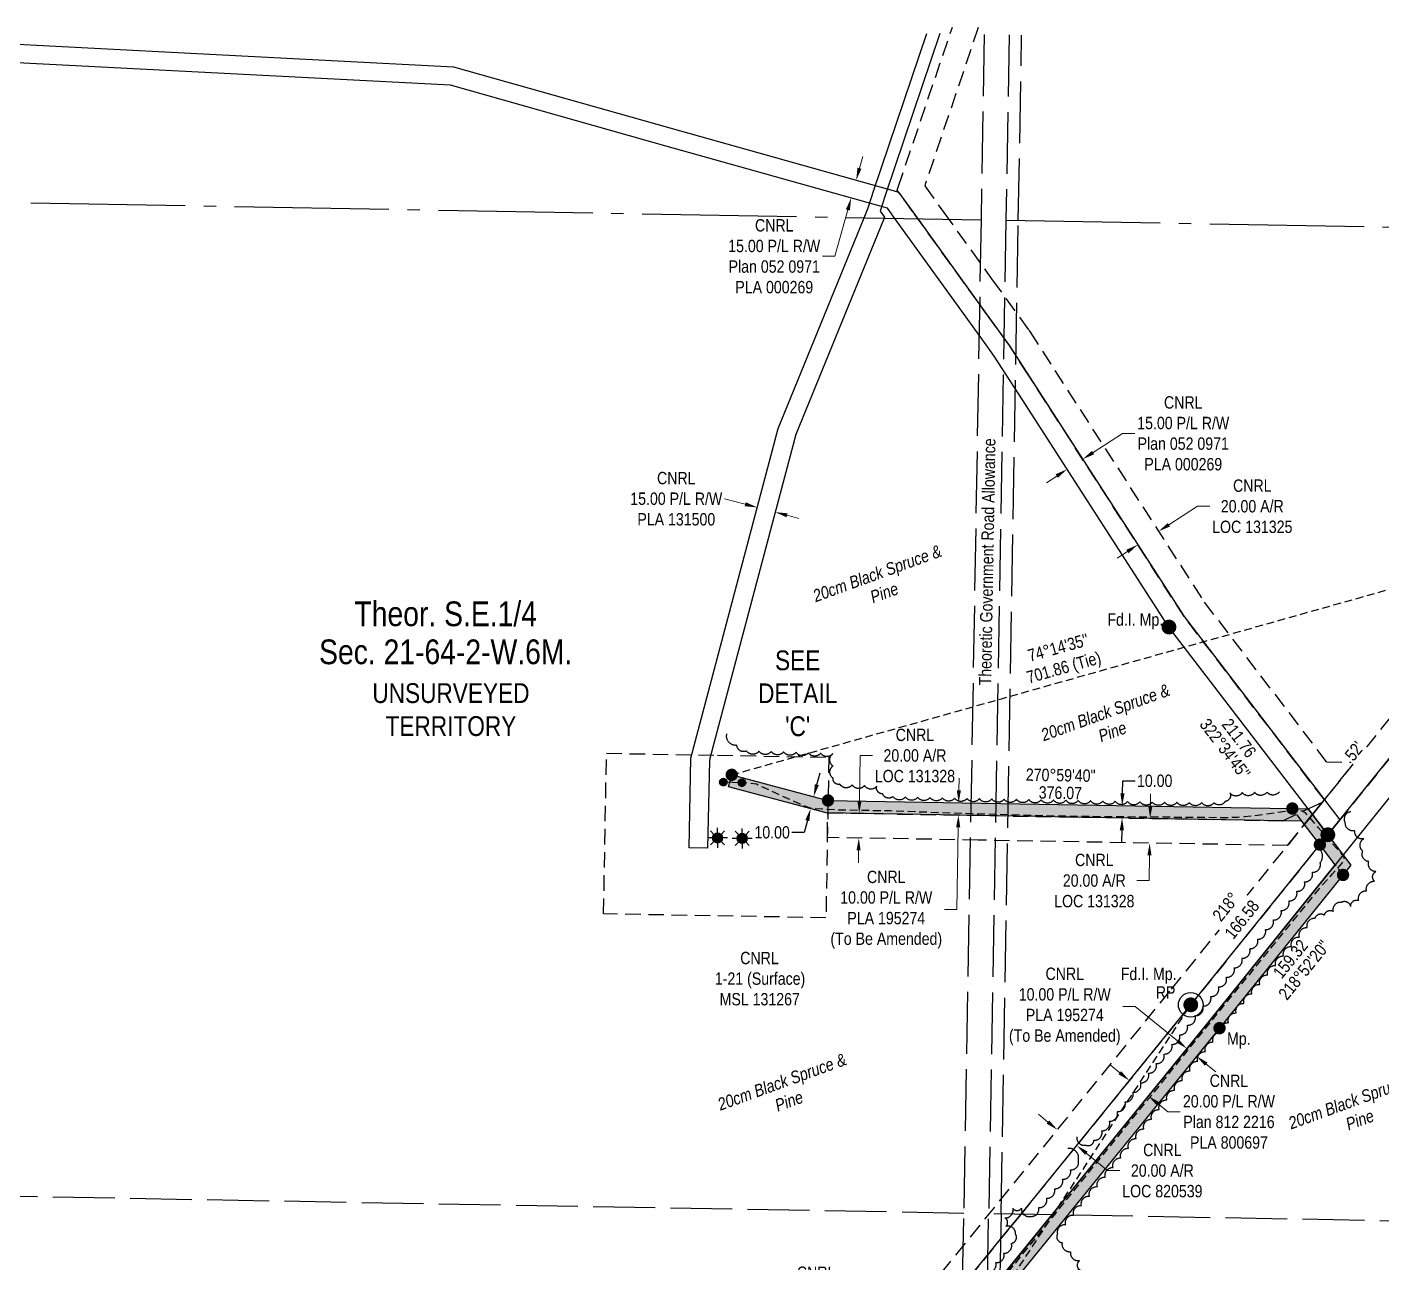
# Model space of a CAD drawing. Extents: x 418366 to 422431, y 6042110 to 6047162.
# Drawn here: x 419869 to 420966, y 6044835 to 6045835 of the extents above; entities that cross this region are included whole.
import ezdxf
from ezdxf.enums import TextEntityAlignment as Align

# ---------------------------------------------------------------- set-up
doc = ezdxf.new("R2010")
doc.units = 0
doc.header["$LTSCALE"] = 5
doc.header["$PDSIZE"] = 0.5
for name, pattern in [('0', [1, 1, 0]), ('foc-ACCESSROAD', [3.75, 2.5, -1.25]), ('foc-QUARTERLINE', [33, 25, -3, 2, -3]), ('foc-TIELINE', [1.875, 1.25, -0.625]), ('foc-TRAV', [1.875, 1.25, -0.625]), ('foc-UNSURVEYED', [12.5, 10, -2.5]), ('UG_PIPE', [1.875, 1.25, -0.625])]:
    doc.linetypes.add(name, pattern=pattern)
doc.layers.get('Defpoints').update_dxf_attribs({"color": 9})
for name, color, linetype in [('35', 37, 'Continuous'), ('AS-PIPE-UG', 44, 'UG_PIPE'), ('AS-SYMBOL', 7, 'Continuous'), ('C-AR', 13, 'foc-ACCESSROAD'), ('C-RW', 13, 'Continuous'), ('C-SYMBOL', 7, 'Continuous'), ('C-WS', 13, 'foc-ACCESSROAD'), ('C-WS-S', 8, 'Continuous'), ('DETAIL-T', 7, 'Continuous'), ('L-BD', 7, 'Continuous'), ('L-BD1', 253, 'Continuous'), ('L-MON', 1, 'Continuous'), ('L-MON-T', 1, 'Continuous'), ('L-QSEC', 8, 'foc-QUARTERLINE'), ('L-ROAD-T', 7, 'Continuous'), ('L-TIE', 7, 'foc-TIELINE'), ('L-UNS-T', 3, 'Continuous'), ('L-USEC', 7, 'foc-UNSURVEYED'), ('P-CROSSINGS', 250, 'Continuous'), ('P-PROPOSED', 10, 'Continuous'), ('P-PROPOSED-H', 21, 'Continuous'), ('P-TRAV', 4, 'foc-TRAV'), ('P-TXT', 4, 'Continuous'), ('T-BUSH', 110, '0'), ('T-BUSH-T', 110, 'Continuous')]:
    doc.layers.add(name, color=color, linetype=linetype)
doc.layers.add('AS-PIPE-AG', color=7, linetype='Continuous', true_color=0x7d00fa)
doc.layers.add('C-AR-T', color=13, linetype='Continuous', lineweight=9)
doc.layers.add('C-RW-T', color=13, linetype='Continuous', lineweight=9)
doc.styles.add('175L', font='ARIALN.TTF', dxfattribs={"height": 20})
doc.styles.add('80', font='ARIALN.TTF', dxfattribs={"height": 10})
doc.styles.add('80CG', font='ARIALN.TTF', dxfattribs={"height": 10})
doc.styles.add('80L', font='ARIALN.TTF', dxfattribs={"height": 10})
doc.styles.add('80LS', font='ARIALNI.TTF', dxfattribs={"height": 10})
doc.styles.get("Standard").update_dxf_attribs({"font": 'ARIALN.TTF'})
doc.dimstyles.new('Compass 5 000', dxfattribs={"dimscale": 5, "dimtxt": 9, "dimasz": 2, "dimexe": 0.2, "dimexo": 0.0625, "dimgap": 0.5, "dimtad": 0, "dimtih": 1, "dimtoh": 1, "dimzin": 0, "dimdsep": 46, "dimtxsty": '80CG', "dimcen": 0.1, "dimse1": 1, "dimse2": 1, "dimclrd": 256, "dimclrt": 256, "dimaunit": 1, "dimadec": 4, "dimazin": 0, "dimtfac": 0.06, "dimtofl": 0, "dimtmove": 0, "dimatfit": 1, "dimfxl": 0.2, "dimtolj": 1, "dimtzin": 0, "dimlwd": -1, "dimarcsym": 0})

# ---------------------------------------------------------------- blocks, each defined once
blk = doc.blocks.new('*D367')
at = {"layer": 'C-AR-T', "transparency": 16777216}
for p, q in [((420793.5, 6045432.5), (420816.7, 6045447.4)), ((420816.7, 6045447.4), (420826.7, 6045447.4)), ((420759.9, 6045410.8), (420751.5, 6045405.4))]:
    blk.add_line(p, q, dxfattribs=at)
for points in [[(420792.6, 6045433.9), (420794.4, 6045431.1), (420785.1, 6045427.1)], [(420759, 6045412.2), (420760.8, 6045409.4), (420768.3, 6045416.3)]]:
    blk.add_solid(points, dxfattribs=at)
at = {"layer": 'Defpoints', "color": 0, "transparency": 16777216}
for p in [(420766.8, 6045455.5), (420750, 6045444.7), (420785.1, 6045427.1)]:
    blk.add_point(p, dxfattribs=at)
at = {"layer": 'C-AR-T', "transparency": 16777216, "insert": (420861, 6045447.4), "char_height": 10, "attachment_point": 5, "style": '80CG'}
blk.add_mtext('\\A1;CNRL\\P20.00 A/R^JLOC 131325', dxfattribs=at)
blk = doc.blocks.new('*D368')
at = {"layer": 'C-AR-T', "transparency": 16777216}
for p, q in [((420543, 6045208.9), (420543.6, 6045245.7)), ((420543.6, 6045245.7), (420553.6, 6045245.7)), ((420542.3, 6045168.9), (420542.1, 6045158.9))]:
    blk.add_line(p, q, dxfattribs=at)
for points in [[(420541.3, 6045209), (420544.6, 6045208.9), (420542.8, 6045198.9)], [(420540.6, 6045169), (420543.9, 6045168.9), (420542.5, 6045178.9)]]:
    blk.add_solid(points, dxfattribs=at)
at = {"layer": 'Defpoints', "color": 0, "transparency": 16777216}
for p in [(420580.8, 6045198.3), (420542.5, 6045178.9), (420580.4, 6045178.3)]:
    blk.add_point(p, dxfattribs=at)
at = {"layer": 'C-AR-T', "transparency": 16777216, "insert": (420587.9, 6045245.7), "char_height": 10, "attachment_point": 5, "style": '80CG'}
blk.add_mtext('\\A1;CNRL\\P20.00 A/R^JLOC 131328', dxfattribs=at)
blk = doc.blocks.new('*D369')
at = {"layer": 'C-AR-T', "transparency": 16777216}
for p, q in [((420778.5, 6045204.8), (420778.6, 6045214.8)), ((420777.8, 6045164.8), (420777.4, 6045144.5)), ((420777.4, 6045144.5), (420767.4, 6045144.5))]:
    blk.add_line(p, q, dxfattribs=at)
for points in [[(420776.8, 6045204.9), (420780.1, 6045204.8), (420778.3, 6045194.8)], [(420776.1, 6045164.9), (420779.4, 6045164.8), (420777.9, 6045174.8)]]:
    blk.add_solid(points, dxfattribs=at)
at = {"layer": 'Defpoints', "color": 0, "transparency": 16777216}
for p in [(420773.5, 6045194.9), (420773.2, 6045174.9), (420777.9, 6045174.8)]:
    blk.add_point(p, dxfattribs=at)
at = {"layer": 'C-AR-T', "transparency": 16777216, "insert": (420733.1, 6045144.5), "char_height": 10, "attachment_point": 5, "style": '80CG'}
blk.add_mtext('\\A1;CNRL\\P20.00 A/R^JLOC 131328', dxfattribs=at)
blk = doc.blocks.new('*D373')
at = {"layer": 'C-AR-T', "transparency": 16777216}
for p, q in [((420695.6, 6044949.1), (420687.8, 6044955.4)), ((420726.6, 6044923.9), (420743.9, 6044909.8)), ((420743.9, 6044909.8), (420753.9, 6044909.8))]:
    blk.add_line(p, q, dxfattribs=at)
for points in [[(420696.6, 6044950.4), (420694.5, 6044947.8), (420703.3, 6044942.8)], [(420727.7, 6044925.2), (420725.6, 6044922.6), (420718.8, 6044930.2)]]:
    blk.add_solid(points, dxfattribs=at)
at = {"layer": 'Defpoints', "color": 0, "transparency": 16777216}
for p in [(420774.7, 6045030.7), (420790.2, 6045018.1), (420703.3, 6044942.8)]:
    blk.add_point(p, dxfattribs=at)
at = {"layer": 'C-AR-T', "transparency": 16777216, "insert": (420788.2, 6044909.8), "char_height": 10, "attachment_point": 5, "style": '80CG'}
blk.add_mtext('\\A1;CNRL\\P20.00 A/R^JLOC 820539', dxfattribs=at)
blk = doc.blocks.new('*D375')
at = {"layer": 'C-RW-T', "transparency": 16777216}
for p, q in [((420543, 6045720.9), (420545.7, 6045730.6)), ((420533.6, 6045687.2), (420523, 6045649.7)), ((420523, 6045649.7), (420513, 6045649.7))]:
    blk.add_line(p, q, dxfattribs=at)
for points in [[(420541.4, 6045721.4), (420544.6, 6045720.5), (420540.3, 6045711.3)], [(420532, 6045687.7), (420535.2, 6045686.8), (420536.3, 6045696.9)]]:
    blk.add_solid(points, dxfattribs=at)
at = {"layer": 'Defpoints', "color": 0, "transparency": 16777216}
for p in [(420507.1, 6045720.6), (420503, 6045706.2), (420536.3, 6045696.9)]:
    blk.add_point(p, dxfattribs=at)
at = {"layer": 'C-RW-T', "transparency": 16777216, "insert": (420474, 6045649.7), "char_height": 10, "attachment_point": 5, "style": '80CG'}
blk.add_mtext('\\A1;CNRL\\P15.00 P/L R/W^JPlan 052 0971\\PPLA 000269', dxfattribs=at)
blk = doc.blocks.new('*D376')
at = {"layer": 'C-RW-T', "transparency": 16777216}
for p, q in [((420450.5, 6045449.1), (420433.8, 6045453.5)), ((420484.4, 6045440.1), (420494, 6045437.6))]:
    blk.add_line(p, q, dxfattribs=at)
for points in [[(420451, 6045450.7), (420450.1, 6045447.5), (420460.2, 6045446.5)], [(420484.8, 6045441.7), (420484, 6045438.5), (420474.7, 6045442.7)]]:
    blk.add_solid(points, dxfattribs=at)
at = {"layer": 'Defpoints', "color": 0, "transparency": 16777216}
for p in [(420474.7, 6045442.7), (420448.3, 6045401.6), (420462.8, 6045397.7)]:
    blk.add_point(p, dxfattribs=at)
at = {"layer": 'C-RW-T', "transparency": 16777216, "insert": (420394.7, 6045453.5), "char_height": 10, "attachment_point": 5, "style": '80CG'}
blk.add_mtext('\\A1;CNRL\\P15.00 P/L R/W^JPLA 131500', dxfattribs=at)
blk = doc.blocks.new('*D377')
at = {"layer": 'C-RW-T', "transparency": 16777216}
for p, q in [((420623.4, 6045217.5), (420623.6, 6045227.5)), ((420622.9, 6045187.5), (420621.7, 6045121)), ((420621.7, 6045121), (420611.7, 6045121))]:
    blk.add_line(p, q, dxfattribs=at)
for points in [[(420621.8, 6045217.5), (420625.1, 6045217.5), (420623.3, 6045207.5)], [(420621.2, 6045187.5), (420624.6, 6045187.5), (420623.1, 6045197.5)]]:
    blk.add_solid(points, dxfattribs=at)
at = {"layer": 'Defpoints', "color": 0, "transparency": 16777216}
for p in [(420564.1, 6045208.5), (420623.3, 6045207.5), (420564, 6045198.5)]:
    blk.add_point(p, dxfattribs=at)
at = {"layer": 'C-RW-T', "transparency": 16777216, "insert": (420564.7, 6045121), "char_height": 10, "attachment_point": 5, "style": '80CG'}
blk.add_mtext('\\A1;CNRL\\P10.00 P/L R/W\\PPLA 195274\\P(To Be Amended)', dxfattribs=at)
blk = doc.blocks.new('*D381')
at = {"layer": 'C-RW-T', "transparency": 16777216}
for p, q in [((420753.7, 6044989), (420745.9, 6044995.3)), ((420784.8, 6044963.8), (420792.5, 6044957.5)), ((420792.5, 6044957.5), (420802.5, 6044957.5))]:
    blk.add_line(p, q, dxfattribs=at)
for points in [[(420754.8, 6044990.3), (420752.7, 6044987.7), (420761.5, 6044982.7)], [(420785.8, 6044965.1), (420783.7, 6044962.5), (420777, 6044970.1)]]:
    blk.add_solid(points, dxfattribs=at)
at = {"layer": 'Defpoints', "color": 0, "transparency": 16777216}
for p in [(420755.8, 6044975.7), (420777, 6044970.1), (420771.3, 6044963.1)]:
    blk.add_point(p, dxfattribs=at)
at = {"layer": 'C-RW-T', "transparency": 16777216, "insert": (420842.1, 6044957.5), "char_height": 10, "attachment_point": 5, "style": '80CG'}
blk.add_mtext('\\A1;CNRL\\P20.00 P/L R/W\\PPlan 812 2216\\PPLA 800697', dxfattribs=at)
blk = doc.blocks.new('GAS')
h = blk.add_hatch(color=255)
h.dxf.hatch_style = 1
edge = h.paths.add_edge_path()
edge.add_arc((0, 0), 0.9, 0, 360)
for p, q in [((-0.81, 0), (-1.62, 0)), ((-0.57, 0.57), (-1.14, 1.14)), ((0, 0.81), (0, 1.62)), ((0.57, 0.57), (1.14, 1.14)), ((1.62, 0), (0.81, 0)), ((-0.57, -0.57), (-1.14, -1.14)), ((0, -0.81), (0, -1.62)), ((1.14, -1.14), (0.57, -0.57))]:
    blk.add_line(p, q)
blk.add_circle((0, 0), 0.8)
blk = doc.blocks.new('fdia')
at = {"color": 255, "const_width": 1}
blk.add_lwpolyline([(-0.5, 0, 1), (0.5, 0, 1)], format="xyb", close=True, dxfattribs=at)
blk = doc.blocks.new('Fdiaa')
blk.add_blockref('fdia', (0, 0))
blk = doc.blocks.new('fdib')
at = {"color": 1, "const_width": 1.6}
blk.add_lwpolyline([(-0.4, 0, 1), (0.4, 0, 1)], format="xyb", close=True, dxfattribs=at)
at = {"color": 1}
blk.add_circle((0, 0), 0.8, dxfattribs=at)
blk = doc.blocks.new('Fdibb')
blk.add_blockref('fdib', (0, 0))
blk = doc.blocks.new('fdicc')
for name in ['Fdibb', 'Fdiaa']:
    blk.add_blockref(name, (0, 0))
blk = doc.blocks.new('FDI')
blk.add_blockref('fdicc', (0, 0))
blk = doc.blocks.new('PLIA')
at = {"color": 255, "const_width": 1}
blk.add_lwpolyline([(-0.5, 0, 1), (0.5, 0, 1)], format="xyb", close=True, dxfattribs=at)
blk = doc.blocks.new('PLIAA')
blk.add_blockref('PLIA', (0, 0))
blk = doc.blocks.new('PLIB')
at = {"color": 1}
blk.add_circle((0, 0), 0.8, dxfattribs=at)
blk = doc.blocks.new('PLIBB')
blk.add_blockref('PLIB', (0, 0))
blk = doc.blocks.new('PLICC')
for name in ['PLIAA', 'PLIBB']:
    blk.add_blockref(name, (0, 0))
blk = doc.blocks.new('PLI')
blk.add_blockref('PLICC', (0, 0))
blk = doc.blocks.new('RISER')
h = blk.add_hatch(color=255)
h.dxf.hatch_style = 1
edge = h.paths.add_edge_path()
edge.add_arc((0, 0), 0.7, 0, 360)
blk.add_hatch(color=13).paths.add_polyline_path([(0.58, -0.15), (-0.58, -0.15, 0.774597)])
at = {"color": 13}
blk.add_line((-0.58, -0.15), (0.58, -0.15), dxfattribs=at)
blk.add_circle((0, 0), 0.6, dxfattribs=at)
blk = doc.blocks.new('*U461')
at = {"layer": '35', "color": 3}
blk.add_circle((0, 0), 10, dxfattribs=at)
at = {"layer": '35', "color": 3, "style": '80'}
blk.add_attdef('RP_001', (-28.3, 5.1), '', height=10, dxfattribs=at)
blk = doc.blocks.new('*D471')
at = {"layer": 'Defpoints', "color": 0, "transparency": 16777216}
for p in [(420755.7, 6045205.2), (420760, 6045205.1), (420759.8, 6045195.1)]:
    blk.add_point(p, dxfattribs=at)
at = {"layer": 'P-TXT', "transparency": 16777216}
for p, q in [((420755.9, 6045215.2), (420756.1, 6045225.2)), ((420756.1, 6045225.2), (420766.1, 6045225.2)), ((420755.4, 6045185.2), (420755.2, 6045175.2))]:
    blk.add_line(p, q, dxfattribs=at)
for points in [[(420754.2, 6045215.2), (420757.6, 6045215.2), (420755.7, 6045205.2)], [(420753.7, 6045185.3), (420757.1, 6045185.2), (420755.6, 6045195.2)]]:
    blk.add_solid(points, dxfattribs=at)
at = {"layer": 'P-TXT', "transparency": 16777216, "insert": (420782, 6045225.2), "char_height": 10, "attachment_point": 5, "style": '80CG'}
blk.add_mtext('\\A1;10.00', dxfattribs=at)
blk = doc.blocks.new('*D472')
at = {"layer": 'Defpoints', "color": 0, "transparency": 16777216}
for p in [(420504.9, 6045212.7), (420502.3, 6045203.1), (420503.4, 6045202.8)]:
    blk.add_point(p, dxfattribs=at)
at = {"layer": 'P-TXT', "transparency": 16777216}
for p, q in [((420508.5, 6045222.1), (420511.1, 6045231.8)), ((420498.2, 6045183.5), (420488.2, 6045183.5)), ((420500.8, 6045193.1), (420498.2, 6045183.5))]:
    blk.add_line(p, q, dxfattribs=at)
for points in [[(420506.9, 6045222.5), (420510.1, 6045221.7), (420505.9, 6045212.4)], [(420499.2, 6045193.5), (420502.4, 6045192.7), (420503.4, 6045202.8)]]:
    blk.add_solid(points, dxfattribs=at)
at = {"layer": 'P-TXT', "transparency": 16777216, "insert": (420472.3, 6045183.5), "char_height": 10, "attachment_point": 5, "style": '80CG'}
blk.add_mtext('\\A1;10.00', dxfattribs=at)
blk = doc.blocks.new('*D484')
at = {"layer": 'C-RW-T', "transparency": 16777216}
for p, q in [((420732.1, 6045490.9), (420756, 6045506.4)), ((420756, 6045506.4), (420766, 6045506.4)), ((420702.7, 6045471.9), (420694.3, 6045466.5))]:
    blk.add_line(p, q, dxfattribs=at)
for points in [[(420731.2, 6045492.3), (420733, 6045489.5), (420723.7, 6045485.5)], [(420701.8, 6045473.3), (420703.6, 6045470.5), (420711.1, 6045477.4)]]:
    blk.add_solid(points, dxfattribs=at)
at = {"layer": 'Defpoints', "color": 0, "transparency": 16777216}
for p in [(420723.7, 6045485.5), (420730.6, 6045474.8), (420718, 6045466.7)]:
    blk.add_point(p, dxfattribs=at)
at = {"layer": 'C-RW-T', "transparency": 16777216, "insert": (420805.1, 6045506.4), "char_height": 10, "attachment_point": 5, "style": '80CG'}
blk.add_mtext('\\A1;CNRL\\P15.00 P/L R/W^JPlan 052 0971\\PPLA 000269', dxfattribs=at)
blk = doc.blocks.new('*D487')
at = {"layer": 'C-RW-T', "transparency": 16777216}
for p, q in [((420766.3, 6045042.6), (420756.3, 6045042.6)), ((420800.4, 6045014.9), (420766.3, 6045042.6)), ((420823.6, 6044996), (420831.4, 6044989.7))]:
    blk.add_line(p, q, dxfattribs=at)
for points in [[(420801.4, 6045016.1), (420799.3, 6045013.6), (420808.1, 6045008.5)], [(420824.7, 6044997.3), (420822.6, 6044994.7), (420815.9, 6045002.3)]]:
    blk.add_solid(points, dxfattribs=at)
at = {"layer": 'Defpoints', "color": 0, "transparency": 16777216}
for p in [(420808.1, 6045008.5), (420806.5, 6045006.6), (420814.3, 6045000.3)]:
    blk.add_point(p, dxfattribs=at)
at = {"layer": 'C-RW-T', "transparency": 16777216, "insert": (420709.2, 6045042.6), "char_height": 10, "attachment_point": 5, "style": '80CG'}
blk.add_mtext('\\A1;CNRL\\P10.00 P/L R/W\\PPLA 195274\\P(To Be Amended)', dxfattribs=at)
blk = doc.blocks.new('*D493')
at = {"layer": 'C-RW-T', "transparency": 16777216}
for p, q in [((420564.9, 6044800.7), (420554.9, 6044800.7)), ((420601.9, 6044770.7), (420564.9, 6044800.7)), ((420625.1, 6044751.7), (420632.9, 6044745.4))]:
    blk.add_line(p, q, dxfattribs=at)
for points in [[(420602.9, 6044772), (420600.8, 6044769.4), (420609.6, 6044764.4)], [(420626.2, 6044753), (420624.1, 6044750.4), (420617.4, 6044758.1)]]:
    blk.add_solid(points, dxfattribs=at)
at = {"layer": 'Defpoints', "color": 0, "transparency": 16777216}
for p in [(420609.6, 6044764.4), (420546, 6044686.1), (420553.8, 6044679.8)]:
    blk.add_point(p, dxfattribs=at)
at = {"layer": 'C-RW-T', "transparency": 16777216, "insert": (420507.9, 6044800.7), "char_height": 10, "attachment_point": 5, "style": '80CG'}
blk.add_mtext('\\A1;CNRL\\P10.00 P/L R/W\\PPLA 195274\\P(To Be Amended)', dxfattribs=at)

msp = doc.modelspace()

# ---------------------------------------------------------------- hatches: boundary and pattern name
at = {"layer": 'P-PROPOSED-H'}
h = msp.add_hatch(color=256, dxfattribs=at)
h.dxf.hatch_style = 1
h.paths.add_polyline_path([(420439.602, 6045230.105), (420517.516, 6045209.352), (420906.144, 6045202.607), (420922.165, 6045181.596), (420940.896, 6045157.116), (420834.474, 6045025.087), (420341.912, 6044419.204), (420341.142, 6044375.925), (420364.57, 6044357.868), (420348.96, 6044338.355), (420341.155, 6044344.599), (420350.407, 6044356.165), (420331.059, 6044371.077), (420331.979, 6044422.82), (420826.706, 6045031.377), (420928.187, 6045157.277), (420915.709, 6045173.587), (420901.133, 6045192.697), (420516.122, 6045199.379), (420437.029, 6045220.446)])

# ---------------------------------------------------------------- linework, layer by layer
at = {"layer": 'AS-PIPE-AG', "flags": 128}
msp.add_lwpolyline([(420447.744, 6045223.718), (420432.739, 6045224.134)], dxfattribs=at)
at = {"layer": 'AS-PIPE-UG', "flags": 128}
msp.add_lwpolyline([(420363.902, 6044455.307), (420439.037, 6044551.059), (420444.171, 6044556.452), (420455.588, 6044569.077), (420470.183, 6044589.425), (420477.025, 6044598.087), (420491.044, 6044615.432), (420523.179, 6044655.117), (420588.308, 6044736.758), (420620.387, 6044775.583), (420669.539, 6044835.309), (420729.324, 6044909.154), (420781.72, 6044973.571), (420842.357, 6045048.551), (420901.473, 6045120.914), (420915.726, 6045138.52), (420926.049, 6045150.029), (420932.049, 6045156.809), (420935.422, 6045161.014), (420935.251, 6045163.859), (420932.648, 6045166.842), (420922.085, 6045178.657), (420916.886, 6045184.491), (420914.392, 6045187.511), (420906.67, 6045196.567), (420904.014, 6045199.429), (420901.242, 6045200.757), (420896.602, 6045201.6), (420870.695, 6045197.946), (420854.376, 6045195.973), (420849.301, 6045195.637), (420839.979, 6045195.312), (420778.256, 6045195.847), (420715.453, 6045196.389), (420634.246, 6045198.479), (420567.717, 6045200.862), (420528.289, 6045201.509), (420514.428, 6045202.2), (420505.832, 6045202.564), (420502.586, 6045203.375), (420499.619, 6045204.538), (420494.981, 6045206.402), (420475.211, 6045215.191), (420459.663, 6045222.534), (420447.831, 6045223.695)], dxfattribs=at)
at = {"layer": 'C-AR'}
for points in [[(420639.16, 6045834.815), (420595.783, 6045706.634), (420611.196, 6045685.281), (420650.528, 6045630.796), (420679.985, 6045589.99), (420680.895, 6045588.729), (420822.118, 6045369.748), (420921.008, 6045240.609), (420943.833, 6045240.329), (420919.32, 6045209.899), (420805.748, 6045358.231), (420679.362, 6045554.204), (420664.372, 6045577.449), (420649.948, 6045597.43), (420586.211, 6045685.723), (420573.535, 6045703.284), (420574.363, 6045705.729), (420618.173, 6045835.187)], [(420254.533, 6044390.232), (420795.625, 6045056.534), (420889.369, 6045172.775), (420909.638, 6045197.88), (420916.182, 6045206.027), (420917.825, 6045208.044), (420919.32, 6045209.899), (420941.553, 6045237.5), (421096.885, 6045430.264), (421156.599, 6045615.875), (421167.006, 6045637.182), (421169.527, 6045672.476), (421172.975, 6045720.729), (421183.689, 6045763.6), (421213.81, 6045802.641), (421264.257, 6045819.836), (421269.31, 6045820.748)], [(421362.766, 6045819.089), (421352.469, 6045815.431), (421269.287, 6045800.422), (421225.963, 6045785.654), (421202.076, 6045754.694), (421192.799, 6045717.569), (421189.552, 6045672.121), (421186.764, 6045633.115), (421175.618, 6045609.746), (421114.79, 6045420.545), (420931.833, 6045193.555), (420922.165, 6045181.596), (420811.165, 6045043.958), (420673.488, 6044874.422), (420663, 6044861.507), (420632.157, 6044823.528)]]:
    msp.add_lwpolyline(points, dxfattribs=at)
msp.add_lwpolyline([(420638.99, 6045177.253), (420516.993, 6045179.373), (420517.34, 6045199.36), (420885.588, 6045192.967), (420906.144, 6045202.607), (420915.429, 6045206.924), (420917.825, 6045208.044), (420916.182, 6045206.027), (420909.638, 6045197.88), (420889.474, 6045172.905), (420638.99, 6045177.253)], close=True, dxfattribs=at)
at = {"layer": 'C-RW'}
for points in [[(420608.145, 6045829.899), (420564.335, 6045700.44), (420563.508, 6045697.995), (420559.728, 6045686.153), (420563.21, 6045681.313), (420562.947, 6045680.669), (420491.349, 6045505.565), (420421.971, 6045243.336), (420421.474, 6045241.46), (420420.082, 6045170.775), (420405.084, 6045171.07), (420406.514, 6045243.571), (420477.097, 6045510.341), (420546.858, 6045680.953), (420550.096, 6045688.876), (420554.747, 6045703.226), (420597.659, 6045830.085)], [(419845.528, 6045822.155), (420214.421, 6045802.978), (420389.537, 6045753.605), (420560.595, 6045705.644), (420570.197, 6045702.923), (420574.674, 6045701.667), (420588.291, 6045682.807), (420645.928, 6045602.978), (420664.471, 6045577.294), (420675.354, 6045560.417), (420805.748, 6045358.231), (420919.32, 6045209.899), (420931.833, 6045193.555), (420922.165, 6045181.596), (420909.638, 6045197.88), (420906.144, 6045202.607), (420793.546, 6045349.693), (420674.885, 6045533.48), (420652.082, 6045568.84), (420645.493, 6045577.967), (420569.557, 6045683.138), (420569.075, 6045683.801), (420565.588, 6045688.638), (420555.956, 6045691.35), (420385.468, 6045739.175), (420211.967, 6045788.092), (419845.265, 6045807.156)], [(421509.116, 6045816.491), (421525.752, 6045803.25), (421513.301, 6045787.614), (421474.004, 6045818.889), (421469.373, 6045822.577), (421454.57, 6045804.324), (421444.329, 6045791.696), (421422.439, 6045764.706), (421415.868, 6045756.603), (421393.979, 6045729.614), (421387.413, 6045721.519), (421354.172, 6045680.533), (421345.102, 6045669.366), (421263.37, 6045568.761), (421189.01, 6045586.093), (421132.675, 6045410.96), (420928.187, 6045157.277), (420826.705, 6045031.382), (420698.744, 6044873.976), (420662.438, 6044829.103), (420631.473, 6044791.228), (420331.979, 6044422.82), (420054.137, 6044081.046), (420008.654, 6044023.476)], [(419993.159, 6044036.082), (420028.737, 6044081.493), (420197.696, 6044288.385), (420236.97, 6044337.64), (420249.921, 6044353.572), (420259.218, 6044365.008), (420632.157, 6044823.528), (420663, 6044861.507), (420673.488, 6044874.422), (420811.165, 6045043.958), (420922.165, 6045181.596), (420931.833, 6045193.555), (421114.79, 6045420.545), (421175.636, 6045609.746), (421255.794, 6045591.058), (421319.728, 6045669.815), (421338.654, 6045693.13), (421389.789, 6045756.182), (421396.355, 6045764.279), (421418.242, 6045791.269), (421424.807, 6045799.373), (421439.671, 6045817.724)]]:
    msp.add_lwpolyline(points, dxfattribs=at)
at = {"layer": 'C-WS'}
msp.add_lwpolyline([(420518.121, 6045244.333), (420515.865, 6045114.412), (420335.887, 6045117.532), (420338.172, 6045247.51), (420412.552, 6045246.204), (420428.008, 6045245.954), (420518.121, 6045244.333)], close=True, dxfattribs=at)
at = {"layer": 'L-QSEC'}
for p, q in [((419872.158, 6045692.94), (420641.436, 6045679.281)), ((420661.54, 6045678.931), (421430.997, 6045665.268))]:
    msp.add_line(p, q, dxfattribs=at)
at = {"layer": 'L-TIE'}
msp.add_line((420439.602, 6045230.105), (421114.76, 6045420.55), dxfattribs=at)
at = {"layer": 'L-TIE', "flags": 128}
msp.add_lwpolyline([(420348.96, 6044338.355), (420811.188, 6045043.986)], dxfattribs=at)
at = {"layer": 'L-USEC'}
for p, q in [((420644.045, 6045829.261), (420641.436, 6045679.281)), ((420664.15, 6045828.904), (420661.54, 6045678.931)), ((420671.593, 6045678.746), (420674.203, 6045828.726)), ((420641.436, 6045679.281), (420627.45, 6044875.236)), ((420661.54, 6045678.932), (420647.554, 6044874.881)), ((420657.606, 6044874.703), (420671.593, 6045678.746)), ((420627.45, 6044875.236), (419823.318, 6044889.455)), ((420613.465, 6044071.192), (420627.45, 6044875.236)), ((420633.569, 6044070.842), (420647.554, 6044874.887)), ((420657.606, 6044874.703), (420643.621, 6044070.661)), ((421451.683, 6044860.662), (420647.554, 6044874.881))]:
    msp.add_line(p, q, dxfattribs=at)
at = {"layer": 'P-PROPOSED', "flags": 128}
msp.add_lwpolyline([(420439.602, 6045230.105), (420517.516, 6045209.352), (420906.144, 6045202.607), (420922.165, 6045181.596), (420940.896, 6045157.116), (420834.474, 6045025.087), (420341.912, 6044419.204), (420341.142, 6044375.925), (420364.57, 6044357.868), (420348.96, 6044338.355), (420341.155, 6044344.599), (420350.407, 6044356.165), (420331.059, 6044371.077), (420331.979, 6044422.82), (420826.706, 6045031.377), (420928.187, 6045157.277), (420915.709, 6045173.587), (420901.133, 6045192.697), (420516.122, 6045199.379), (420437.029, 6045220.446)], close=True, dxfattribs=at)
at = {"layer": 'P-TRAV', "flags": 128}
for points in [[(420901.133, 6045192.697), (420893.407, 6045202.828)], [(420934.468, 6045149.068), (420928.187, 6045157.278)]]:
    msp.add_lwpolyline(points, dxfattribs=at)
at = {"layer": 'T-BUSH', "flags": 128}
for points in [[(420882.846, 6045216.452, -0.52056705), (420872.854, 6045216.194, -0.52056705), (420862.861, 6045215.936, -0.52056705), (420852.869, 6045215.679, -0.52056705), (420842.877, 6045215.421, -0.52056705), (420838.987, 6045208.57, -0.52056705), (420829.978, 6045207.567, -0.52056705), (420819.983, 6045207.669, -0.52056705), (420809.988, 6045207.77, -0.52056705), (420799.993, 6045207.872, -0.52056705), (420789.998, 6045207.973, -0.52056705), (420780.003, 6045208.075, -0.52056705), (420770.01, 6045208.271, -0.52056705), (420760.017, 6045208.481, -0.52056705), (420750.023, 6045208.69, -0.52056705), (420740.03, 6045208.899, -0.52056705), (420730.037, 6045209.108, -0.52056705), (420720.044, 6045209.318, -0.52056705), (420710.05, 6045209.517, -0.52056705), (420700.057, 6045209.706, -0.52056705), (420690.063, 6045209.895, -0.52056705), (420680.069, 6045210.084, -0.52056705), (420670.076, 6045210.273, -0.52056705), (420660.082, 6045210.463, -0.52056705), (420650.088, 6045210.652, -0.52056705), (420640.095, 6045210.841, -0.52056705), (420630.101, 6045211.057, -0.52056705), (420620.109, 6045211.3, -0.52056705), (420610.116, 6045211.542, -0.52056705), (420600.124, 6045211.785, -0.52056705), (420590.131, 6045212.028, -0.52056705), (420580.139, 6045212.271, -0.52056705), (420570.146, 6045212.514, -0.52056705), (420561.723, 6045214.717, -0.52056705), (420557.044, 6045220.857, -0.52056705), (420547.063, 6045221.395, -0.52056705), (420537.082, 6045221.933, -0.52056705), (420527.101, 6045222.47, -0.52056705), (420521.636, 6045227.312, -0.52056705), (420521.579, 6045237.308, -0.52056705), (420521.521, 6045247.303, -0.52056705), (420511.561, 6045247.679, -0.52056705), (420501.572, 6045248.027, -0.52056705), (420491.583, 6045248.375, -0.52056705), (420481.593, 6045248.723, -0.52056705), (420471.604, 6045249.071, -0.52056705), (420461.612, 6045249.322, -0.52056705), (420451.617, 6045249.386, -0.52056705), (420443.721, 6045253.997, -0.52056705), (420435.659, 6045263.335, -0.52056705)], [(420455.781, 6044539.481, -0.52056705), (420462.149, 6044547.185, -0.52056705), (420468.517, 6044554.89, -0.52056705), (420474.885, 6044562.594, -0.52056705), (420481.253, 6044570.299, -0.52056705), (420478.577, 6044577.504, -0.52056705), (420482.17, 6044585.437, -0.52056705), (420488.157, 6044593.436, -0.52056705), (420494.445, 6044601.206, -0.52056705), (420500.733, 6044608.976, -0.52056705), (420507.021, 6044616.745, -0.52056705), (420513.309, 6044624.515, -0.52056705), (420519.598, 6044632.285, -0.52056705), (420525.886, 6044640.055, -0.52056705), (420532.174, 6044647.824, -0.52056705), (420538.478, 6044655.581, -0.52056705), (420544.784, 6044663.336, -0.52056705), (420551.09, 6044671.091, -0.52056705), (420557.397, 6044678.846, -0.52056705), (420563.703, 6044686.601, -0.52056705), (420570.009, 6044694.357, -0.52056705), (420576.315, 6044702.112, -0.52056705), (420582.621, 6044709.867, -0.52056705), (420588.927, 6044717.622, -0.52056705), (420595.233, 6044725.377, -0.52056705), (420601.539, 6044733.132, -0.52056705), (420607.846, 6044740.887, -0.52056705), (420614.152, 6044748.642, -0.52056705), (420620.458, 6044756.398, -0.52056705), (420626.764, 6044764.153, -0.52056705), (420633.172, 6044771.823, -0.52056705), (420639.674, 6044779.415, -0.52056705), (420646.175, 6044787.007, -0.52056705), (420652.677, 6044794.598, -0.52056705), (420659.179, 6044802.19, -0.52056705), (420666.947, 6044796.393, -0.52056705), (420674.756, 6044790.154, -0.52056705), (420682.565, 6044783.915, -0.52056705), (420689.075, 6044791.385, -0.52056705), (420695.573, 6044798.98, -0.52056705), (420702.071, 6044806.575, -0.52056705), (420708.569, 6044814.17, -0.52056705), (420715.067, 6044821.766, -0.52056705), (420721.565, 6044829.361, -0.52056705), (420721.09, 6044836.762, -0.52056705), (420714.181, 6044843.985, -0.52056705), (420707.271, 6044851.207, -0.52056705), (420703.511, 6044858.534, -0.52056705), (420709.928, 6044866.198, -0.52056705), (420716.344, 6044873.862, -0.52056705), (420722.761, 6044881.526, -0.52056705), (420729.177, 6044889.19, -0.52056705), (420735.594, 6044896.854, -0.52056705), (420742.01, 6044904.518, -0.52056705), (420748.324, 6044912.267, -0.52056705), (420754.55, 6044920.086, -0.52056705), (420760.776, 6044927.906, -0.52056705), (420767.002, 6044935.725, -0.52056705), (420773.228, 6044943.545, -0.52056705), (420779.454, 6044951.364, -0.52056705), (420785.68, 6044959.184, -0.52056705), (420791.906, 6044967.004, -0.52056705), (420798.132, 6044974.823, -0.52056705), (420804.358, 6044982.643, -0.52056705), (420810.584, 6044990.462, -0.52056705), (420816.81, 6044998.282, -0.52056705), (420823.036, 6045006.101, -0.52056705), (420829.262, 6045013.921, -0.52056705), (420835.488, 6045021.74, -0.52056705), (420841.714, 6045029.56, -0.52056705), (420847.94, 6045037.379, -0.52056705), (420854.255, 6045045.127, -0.52056705), (420860.663, 6045052.798, -0.52056705), (420867.071, 6045060.469, -0.52056705), (420873.479, 6045068.141, -0.52056705), (420879.886, 6045075.812, -0.52056705), (420886.294, 6045083.483, -0.52056705), (420892.702, 6045091.154, -0.52056705), (420899.11, 6045098.826, -0.52056705), (420905.518, 6045106.497, -0.52056705), (420911.926, 6045114.168, -0.52056705), (420919.317, 6045116.592, -0.52056705), (420926.663, 6045119.508, -0.52056705), (420933.16, 6045127.104, -0.52056705), (420940.557, 6045123.467, -0.52056705), (420947.143, 6045128.528, -0.52056705), (420953.519, 6045136.225, -0.52056705), (420959.896, 6045143.923, -0.52056705), (420961.113, 6045151.803, -0.52056705), (420955.297, 6045159.932, -0.52056705), (420950.467, 6045168.341, -0.52056705), (420951.156, 6045178.312, -0.52056705), (420943.99, 6045184.929, -0.52056705), (420936.31, 6045191.326, -0.52056705), (420940.782, 6045200.43, -0.52056705)], [(420718.982, 6044937.249, 0.52056705), (420726.264, 6044930.401, 0.52056705), (420732.821, 6044934.352, 0.52056705), (420739.123, 6044942.111, 0.52056705), (420745.425, 6044949.869, 0.52056705), (420751.728, 6044957.627, 0.52056705), (420758.03, 6044965.386, 0.52056705), (420764.332, 6044973.144, 0.52056705), (420770.634, 6044980.903, 0.52056705), (420776.936, 6044988.661, 0.52056705), (420783.238, 6044996.42, 0.52056705), (420789.54, 6045004.178, 0.52056705), (420795.842, 6045011.937, 0.52056705), (420802.144, 6045019.695, 0.52056705), (420808.446, 6045027.453, 0.52056705), (420814.748, 6045035.212, 0.52056705), (420821.05, 6045042.97, 0.52056705), (420827.352, 6045050.729, 0.52056705), (420833.651, 6045058.489, 0.52056705), (420839.97, 6045066.234, 0.52056705), (420846.303, 6045073.967, 0.52056705), (420852.637, 6045081.7, 0.52056705), (420858.971, 6045089.433, 0.52056705), (420865.304, 6045097.165, 0.52056705), (420871.638, 6045104.898, 0.52056705), (420877.971, 6045112.631, 0.52056705), (420884.305, 6045120.364, 0.52056705), (420890.638, 6045128.096, 0.52056705), (420896.972, 6045135.829, 0.52056705), (420903.305, 6045143.562, 0.52056705), (420909.639, 6045151.295, 0.52056705), (420915.972, 6045159.027, 0.52056705), (420912.901, 6045171.507, 0.52056705)], [(420447.722, 6044601.602, 0.52056705), (420455.772, 6044596.773, 0.52056705), (420462.591, 6044604.081, 0.52056705), (420469.21, 6044611.566, 0.52056705), (420475.606, 6044619.247, 0.52056705), (420482.003, 6044626.928, 0.52056705), (420488.399, 6044634.608, 0.52056705), (420494.795, 6044642.289, 0.52056705), (420501.191, 6044649.97, 0.52056705), (420507.588, 6044657.651, 0.52056705), (420513.941, 6044665.367, 0.52056705), (420520.216, 6044673.148, 0.52056705), (420526.491, 6044680.928, 0.52056705), (420532.766, 6044688.709, 0.52056705), (420539.04, 6044696.489, 0.52056705), (420545.315, 6044704.27, 0.52056705), (420551.59, 6044712.05, 0.52056705), (420557.865, 6044719.83, 0.52056705), (420564.14, 6044727.611, 0.52056705), (420570.415, 6044735.391, 0.52056705), (420576.69, 6044743.172, 0.52056705), (420582.965, 6044750.952, 0.52056705), (420589.239, 6044758.733, 0.52056705), (420595.514, 6044766.513, 0.52056705), (420601.789, 6044774.294, 0.52056705), (420608.064, 6044782.074, 0.52056705), (420614.492, 6044789.728, 0.52056705), (420620.98, 6044797.331, 0.52056705), (420627.468, 6044804.934, 0.52056705), (420633.956, 6044812.538, 0.52056705), (420640.445, 6044820.141, 0.52056705), (420646.933, 6044827.745, 0.52056705), (420653.421, 6044835.348, 0.52056705), (420659.91, 6044842.951, 0.52056705), (420666.019, 6044850.861, 0.52056705), (420669.362, 6044858.453, 0.52056705), (420661.527, 6044864.659, 0.52056705), (420660.671, 6044871.55, 0.52056705), (420667.151, 6044879.16, 0.52056705), (420674.144, 6044879.418, 0.52056705), (420681.617, 6044872.78, 0.52056705), (420688.084, 6044879.885, 0.52056705), (420694.512, 6044887.54, 0.52056705), (420700.939, 6044895.195, 0.52056705), (420707.366, 6044902.85, 0.52056705), (420713.793, 6044910.505, 0.52056705), (420720.22, 6044918.16, 0.52056705), (420711.632, 6044927.794, 0.52056705)]]:
    msp.add_lwpolyline(points, format="xyb", dxfattribs=at)

# ---------------------------------------------------------------- block references
at = {"layer": 'AS-SYMBOL', "xscale": 4.997728349999993, "yscale": 4.997728349999993, "zscale": 4.997728349999993}
for p in [(420432.751, 6045224.203), (420447.831, 6045223.695)]:
    msp.add_blockref('RISER', p, dxfattribs=at)
at = {"layer": 'C-WS-S', "color": 4, "xscale": 4.997728349999993, "yscale": 4.997728349999993, "zscale": 4.997728349999993}
for p in [(420428.077, 6045179.023), (420448.063, 6045178.673)]:
    msp.add_blockref('GAS', p, dxfattribs=at)
at = {"layer": 'L-MON'}
for name, p, xscale, yscale, zscale in [('FDI', (420793.546, 6045349.693), 4.997728349999998, 4.997728349999998, 4.997728349999998), ('PLI', (420439.602, 6045230.105), 4.997728349999993, 4.997728349999993, 4.997728349999993), ('PLI', (420517.516, 6045209.352), 4.997728349999993, 4.997728349999993, 4.997728349999993), ('PLI', (420893.407, 6045202.828), 4.997728349999993, 4.997728349999993, 4.997728349999993), ('FDI', (420922.165, 6045181.596), 4.997728349999993, 4.997728349999993, 4.997728349999993), ('PLI', (420915.709, 6045173.587), 4.997728349999993, 4.997728349999993, 4.997728349999993), ('PLI', (420934.468, 6045149.068), 4.997728349999993, 4.997728349999993, 4.997728349999993), ('FDI', (420811.188, 6045043.986), 4.997728349999993, 4.997728349999993, 4.997728349999993), ('PLI', (420834.474, 6045025.087), 4.997728349999993, 4.997728349999993, 4.997728349999993)]:
    msp.add_blockref(name, p, dxfattribs=dict(at, xscale=xscale, yscale=yscale, zscale=zscale))
at = {"layer": 'P-CROSSINGS', "xscale": 0.99954567, "yscale": 0.99954567, "zscale": 0.99954567}
msp.add_blockref('*U461', (420811.165, 6045043.958), dxfattribs=at).add_auto_attribs({'RP_001': 'RP'})

# ---------------------------------------------------------------- texts
at = {"layer": 'C-AR-T', "insert": (420425.263, 6045086.854), "char_height": 9.99543, "attachment_point": 1, "style": '80L'}
msp.add_mtext_dynamic_manual_height_columns('\\pi21.22;CNRL\\P\\pi0.68021;1-21 (Surface)\\P\\pi4.5427;MSL 131267', width=72.62387, gutter_width=50, heights=[0], dxfattribs=at)
at = {"layer": 'C-SYMBOL', "color": 3, "style": '175L'}
for s, p in [('Theor. S.E.1/4', (420208.04, 6045344.4)), ('Sec. 21-64-2-W.6M.', (420208.04, 6045313.638))]:
    msp.add_text(s, height=20, dxfattribs=at).set_placement(p, align=Align.BOTTOM_CENTER)
at = {"layer": 'DETAIL-T', "color": 3, "insert": (420492.985, 6045295.975), "char_height": 15.9927, "width": 63.60721, "attachment_point": 5, "style": '80CG'}
msp.add_mtext("SEE\\PDETAIL\\P'C'", dxfattribs=at)
at = {"layer": 'L-BD', "style": '80L'}
for s, height, p in [("322°34'45''", 9.99546, (420839.002, 6045251.219)), ('211.76', 9.9955, (420850.314, 6045259.874))]:
    msp.add_text(s, height=height, rotation=307.4213, dxfattribs=at).set_placement(p, align=Align.MIDDLE)
at = {"layer": 'L-BD'}
for s, rotation, p in [('270°59\'40"', 359.005514, (420705.873, 6045229.825)), ('376.07', 359.005514, (420705.626, 6045215.584)), ('159.32', 51.112893, (420891.862, 6045081.116)), ('218°52\'20"', 51.112893, (420902.949, 6045072.174))]:
    msp.add_text(s, height=9.9955, rotation=rotation, dxfattribs=at).set_placement(p, align=Align.MIDDLE_CENTER)
at = {"layer": 'L-BD', "insert": (420702.485, 6045337.892), "char_height": 9.99546, "width": 62.9773, "attachment_point": 2, "rotation": 15.7568, "style": '80L'}
msp.add_mtext("74°14'35'' 701.86 (Tie)", dxfattribs=at)
at = {"layer": 'L-MON-T'}
for s, p in [('Fd.I. Mp.', (420766.31, 6045355.742)), ('Fd.I. Mp.', (420777.123, 6045068.999)), ('Mp.', (420850.084, 6045016.631))]:
    msp.add_text(s, height=9.9955, dxfattribs=at).set_placement(p, align=Align.MIDDLE_CENTER)
at = {"layer": 'L-ROAD-T', "style": '80L'}
msp.add_text('Theoretic Government Road Allowance', height=10, rotation=89.003538, dxfattribs=at).set_placement((420646.388, 6045402.435), align=Align.MIDDLE_CENTER)
at = {"layer": 'L-UNS-T', "color": 3, "insert": (420212.27, 6045282.775), "char_height": 16, "attachment_point": 5, "style": '80L'}
msp.add_mtext_dynamic_manual_height_columns('UNSURVEYED TERRITORY', width=126.41375, gutter_width=47.5, heights=[0], dxfattribs=at)
at = {"layer": 'T-BUSH-T', "char_height": 10, "width": 109.44516, "attachment_point": 2, "rotation": 20, "style": '80LS'}
for insert in [(420555.645, 6045397.842), (420740.321, 6045285.34), (420478.552, 6044986.41), (420940.639, 6044971.248)]:
    msp.add_mtext('20cm Black Spruce &\\PPine', dxfattribs=dict(at, insert=insert))

# ---------------------------------------------------------------- dimensions: what is measured, and where the dimension line sits
at = {"layer": 'C-AR-T'}
for base, p1, p2, angle, text, picture, middle in [((420785.132, 6045427.1), (420749.988, 6045444.693), (420766.795, 6045455.532), 32.818367, 'CNRL\\P20.00 A/R^JLOC 131325', '*D367', (420860.988, 6045447.429)), ((420542.455, 6045178.932), (420580.769, 6045198.269), (420580.421, 6045178.271), 269.00339, 'CNRL\\P20.00 A/R^JLOC 131328', '*D368', (420587.931, 6045245.673)), ((420777.933, 6045174.841), (420773.524, 6045194.921), (420773.176, 6045174.924), 269.002959, 'CNRL\\P20.00 A/R^JLOC 131328', '*D369', (420733.091, 6045144.514)), ((420703.317, 6044942.786), (420790.216, 6045018.147), (420774.686, 6045030.747), 140.945254, 'CNRL\\P20.00 A/R^JLOC 820539', '*D373', (420788.23, 6044909.845))]:
    dim = msp.add_linear_dim(base=base, p1=p1, p2=p2, angle=angle, text=text, dimstyle='Compass 5 000', dxfattribs=at)
    dim.commit()
    dim.dimension.update_dxf_attribs({"geometry": picture, "text_midpoint": middle, "dimtype": 161})
at = {"layer": 'C-RW-T'}
for base, p1, p2, angle, text, picture, middle in [((420536.272, 6045696.872), (420507.086, 6045720.634), (420503.035, 6045706.197), 254.328319, 'CNRL\\P15.00 P/L R/W^JPlan 052 0971\\PPLA 000269', '*D375', (420473.953, 6045649.701)), ((420723.675, 6045485.492), (420717.954, 6045466.697), (420730.555, 6045474.824), 32.818866, 'CNRL\\P15.00 P/L R/W^JPlan 052 0971\\PPLA 000269', '*D484', (420805.106, 6045506.352)), ((420474.712, 6045442.683), (420448.313, 6045401.553), (420462.815, 6045397.716), 345.180782, 'CNRL\\P15.00 P/L R/W^JPLA 131500', '*D376', (420394.673, 6045453.518)), ((420623.253, 6045207.513), (420563.974, 6045198.547), (420564.148, 6045208.542), 89.003052, 'CNRL\\P10.00 P/L R/W\\PPLA 195274\\P(To Be Amended)', '*D377', (420564.732, 6045121.01)), ((420609.629, 6044764.354), (420553.772, 6044679.805), (420546.019, 6044686.108), 140.89061, 'CNRL\\P10.00 P/L R/W\\PPLA 195274\\P(To Be Amended)', '*D493', (420507.908, 6044800.697))]:
    dim = msp.add_linear_dim(base=base, p1=p1, p2=p2, angle=angle, text=text, dimstyle='Compass 5 000', dxfattribs=at)
    dim.commit()
    dim.dimension.update_dxf_attribs({"geometry": picture, "text_midpoint": middle, "dimtype": 161})
dim = msp.add_aligned_dim(p1=(420755.776, 6044975.7), p2=(420771.297, 6044963.105), distance=9.053, text='CNRL\\P20.00 P/L R/W\\PPlan 812 2216\\PPLA 800697', dimstyle='Compass 5 000', dxfattribs=at)
dim.commit()
dim.dimension.update_dxf_attribs({"geometry": '*D381', "text_midpoint": (420842.07, 6044957.533)})
at = {"layer": 'P-TXT'}
for p1, p2, distance, picture, middle in [((420504.856, 6045212.724), (420502.284, 6045203.065), 1.123, '*D472', (420472.283, 6045183.45)), ((420759.805, 6045195.15), (420759.978, 6045205.143), 4.245, '*D471', (420782.019, 6045225.214))]:
    dim = msp.add_aligned_dim(p1=p1, p2=p2, distance=distance, text='10.00', dimstyle='Compass 5 000', dxfattribs=at)
    dim.commit()
    dim.dimension.update_dxf_attribs({"geometry": picture, "text_midpoint": middle})

# ---------------------------------------------------------------- next in the draw order: texts
at = {"layer": 'L-BD1', "insert": (420939.731, 6045252.488), "char_height": 9.9955, "width": 14.46587, "attachment_point": 2, "rotation": 51.131465, "bg_fill": 3, "box_fill_scale": 1.15, "bg_fill_color": 256, "bg_fill_true_color": 256, "bg_fill_transparency": 0}
msp.add_mtext("52'", dxfattribs=at)
at = {"layer": 'L-BD1', "insert": (420835.617, 6045126.507), "char_height": 9.9955, "width": 35.73644, "attachment_point": 2, "rotation": 51.528013, "bg_fill": 3, "box_fill_scale": 1, "bg_fill_color": 256, "bg_fill_transparency": 0}
msp.add_mtext('218°\\P166.58', dxfattribs=at)

# ---------------------------------------------------------------- next in the draw order: dimensions: what is measured, and where the dimension line sits
at = {"layer": 'C-RW-T'}
dim = msp.add_linear_dim(base=(420808.139, 6045008.545), p1=(420814.264, 6045000.309), p2=(420806.546, 6045006.584), angle=140.891205, text='CNRL\\P10.00 P/L R/W\\PPLA 195274\\P(To Be Amended)', dimstyle='Compass 5 000', dxfattribs=at)
dim.commit()
dim.dimension.update_dxf_attribs({"geometry": '*D487', "text_midpoint": (420709.25, 6045042.585), "dimtype": 161})

doc.saveas('drawing.dxf')
